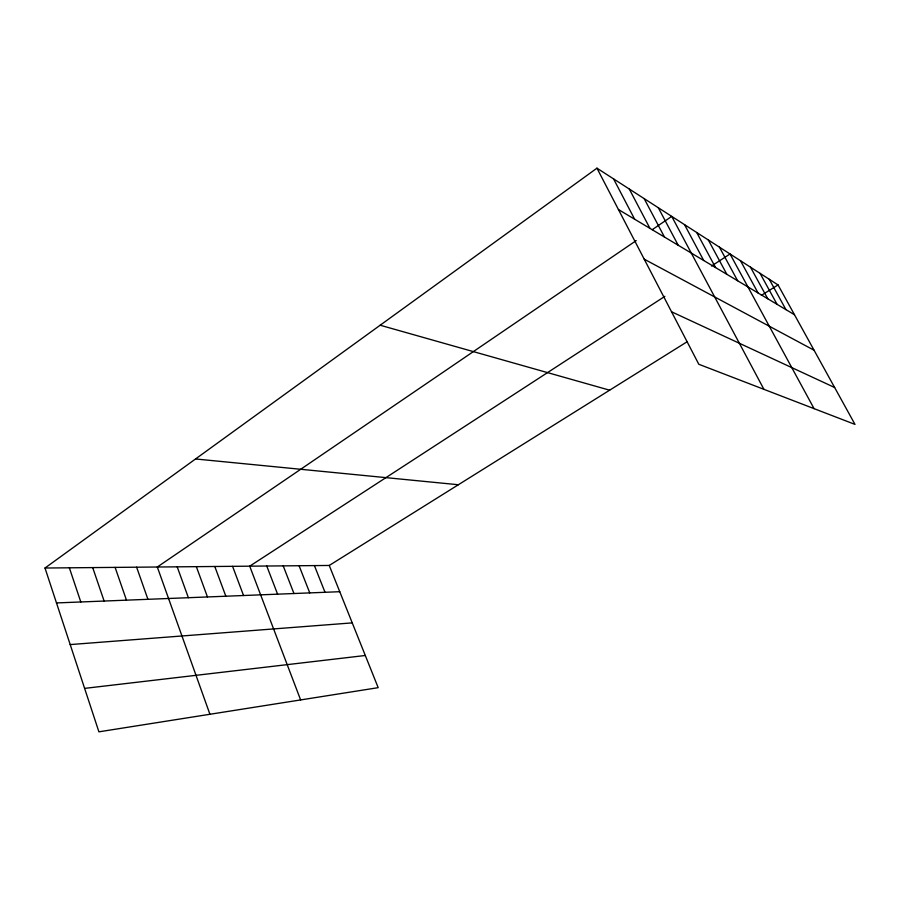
<?xml version="1.0" encoding="UTF-8"?>
<svg xmlns="http://www.w3.org/2000/svg" width="900" height="900" viewBox="0 0 900 900"><rect width="100%" height="100%" fill="white"/><g stroke="black" fill="none" stroke-linecap="round" stroke-linejoin="round"><path stroke-width="1.35" d="M45 568.024L329.243 565.459L378.191 687.668L98.91 731.824L45 568.024L596.959 168.176L778.039 284.94L855 424.406L698.805 364.264L596.959 168.176M636.221 240.604L157.309 567.011L209.925 714.274M652.264 229.669L671.738 216.394L763.92 389.329M664.875 296.336L249.716 566.179L300.623 699.93M711.506 266.029L730.035 253.98L814.084 408.656M329.243 565.459L687.431 341.561M761.389 295.346L778.039 284.94M84.611 688.387L365.31 655.492M70.189 644.58L352.238 622.879M56.486 602.933L339.761 591.705M195.547 458.966L458.37 484.74M380.171 325.226L609.637 390.195M671.535 311.771L834.637 387.506M644.231 259.178L814.072 350.235M618.446 209.542L794.486 314.741M769.241 279.259L785.959 309.645M760.061 273.341L777.06 304.324M750.488 267.176L767.779 298.777M740.486 260.73L758.081 292.984M719.426 247.14L737.64 280.766M708.334 239.985L726.863 274.331M696.712 232.493L715.567 267.581M684.529 224.64L703.721 260.505M658.305 207.731L678.217 245.261M644.164 198.607L664.459 237.037M629.269 189.011L649.946 228.364M613.564 178.875L634.635 219.218M314.415 565.594L325.012 592.29M299.081 565.729L309.757 592.898M283.207 565.875L293.963 593.528M266.76 566.021L277.594 594.169M232.571 566.325L243.551 595.519M214.785 566.494L225.844 596.227M196.346 566.663L207.461 596.947M177.199 566.831L188.381 597.712M136.62 567.191L147.926 599.31M115.11 567.394L126.472 600.165M92.7 567.596L104.119 601.043M69.356 567.81L80.809 601.976"/></g></svg>
